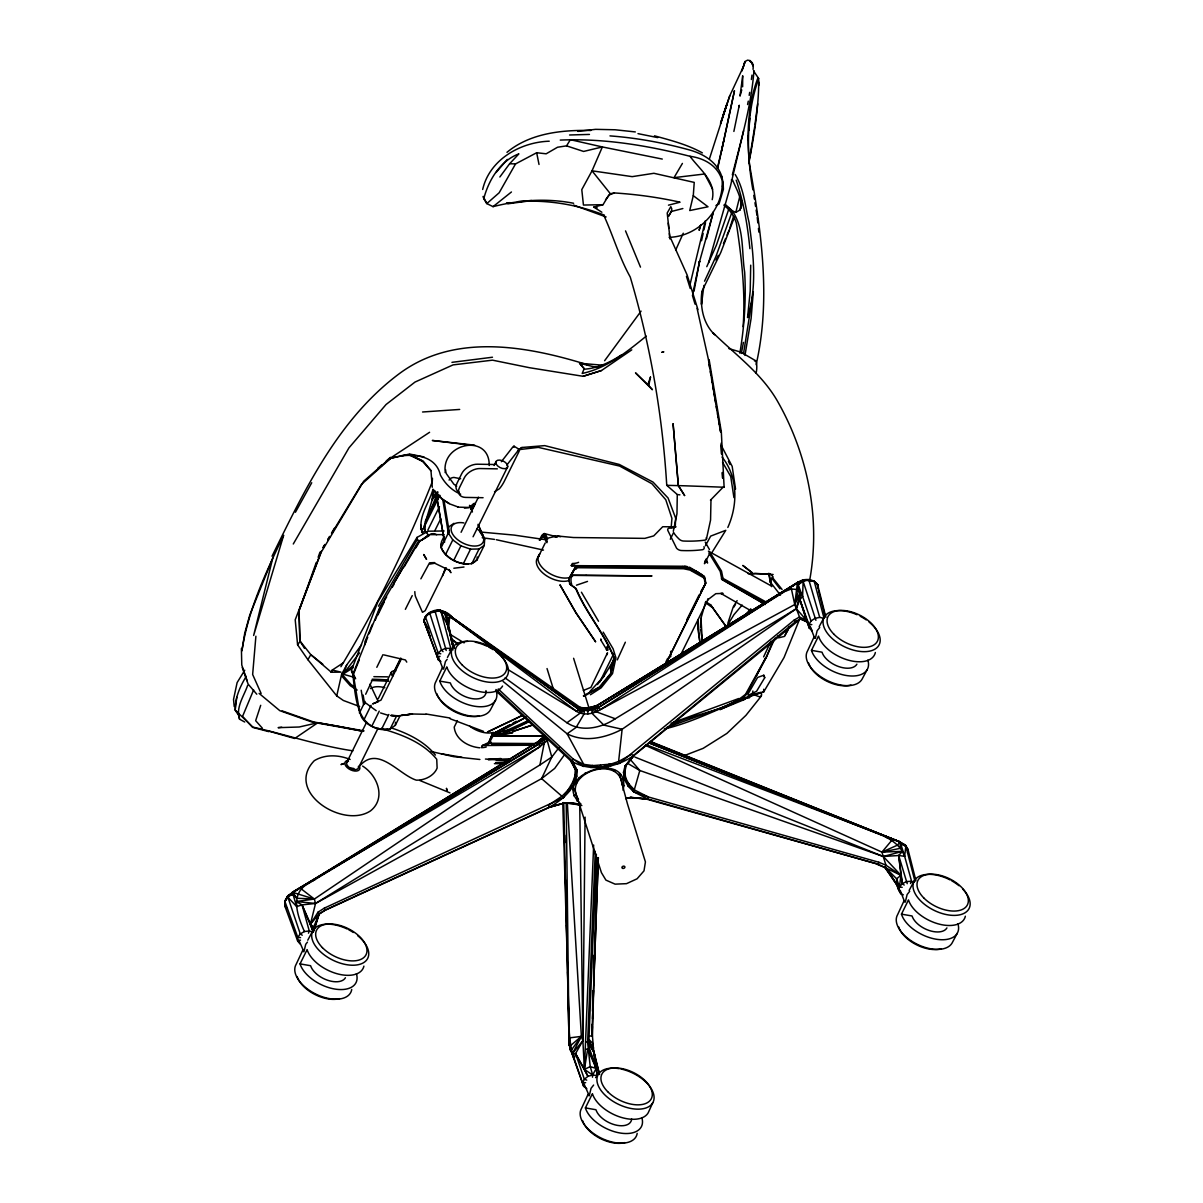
<?xml version="1.0" encoding="UTF-8"?>
<svg xmlns="http://www.w3.org/2000/svg" width="1203" height="1203" viewBox="0 0 1203 1203"><rect width="100%" height="100%" fill="white"/><g stroke="black" fill="none" stroke-linecap="round" stroke-linejoin="round"><path stroke-width="1.5" d="M595.605 1077.617L597.229 1075.557L596.207 1068.444L588.869 1048.881L588.869 1041.633L596.357 854.16M665.244 664.973L705.274 583.981L704.146 576.117L689.545 568.192L682.672 566.538M742.627 86.796L742.702 75.789L740.01 96.09L741.755 89.894M585.079 817.123L582.884 1040.655L584.402 1069.422L587.966 1076.324L592.688 1074.986L597.229 1075.557L593.726 1052.099L588.478 1043.287L594.011 1051.873L599.53 1074.474L593.726 1052.099L592.462 1035.994L596.974 857.544M758.762 82.06C758.431 109.293 754.01 136.33 748.867 163.022M758.777 85.488L758.657 78.496L753.514 70.842M750.702 265.171L750.206 291.096L747.559 317.562C757.349 286.66 753.409 253.863 749.048 222.375C745.138 206.375 744.025 188.751 735.168 174.48M583.365 695.845L599.395 686.988L610.898 673.169L613.891 657.665C604.071 633.244 585.861 612.823 575.635 588.357L569.696 584.056L568.854 578.778L575.229 567.44L577.666 566.042L576.102 569.169M710.973 500.253L710.567 520.042L706.462 538.854M763.71 689.244L763.649 691.996L752.807 694.462L744.567 698.251M286.69 908.28L284.81 905.949L284.75 901.513L287.863 895.949L292.84 892.19L538.523 741.484L543.154 737.379L538.147 741.589L287.893 895.679L284.916 901.483L284.81 905.949L297.682 941.062L300.013 943.949M313.772 930.911L318.735 914.28L325.231 910.024L549.455 807.093C562.944 799.604 577.771 787.168 577.094 770.221L572.282 760.882L495.967 689.499M592.312 1024.264L591.906 1035.512L592.147 1024.339M592.493 1011.272L593.064 990.731M593.665 968.325L594.026 955.257M697.981 619.59L697.71 628.703L700.417 643.199M700.702 627.38L700.973 618.282L705.8 601.5M669.124 237.337C699.695 236.48 726.627 206.796 721.65 176.179C716.943 161.683 703.123 153.743 689.229 149.879C663.319 142.766 636.778 137.894 609.966 135.894M425.291 523.365L425.02 531.094L422.253 532.673C416.885 518.418 429.185 503.065 432.99 489.35L442.418 499.2L449.32 503.516M591.906 1035.512L598.327 857.604L593.711 984.911M592.508 1018.64L593.515 990.535M625.876 798.627L630.958 797.409L647.725 798.972L878.28 864.28L900.972 875.348L902.385 883.558L904.175 885.062M440.884 661.515L438.539 660.161L423.847 620.733C427.095 606.823 446.659 607.68 453.351 618.868L578.808 709.364L587.741 710.778L597.966 707.785L784.882 591.44L791.424 588.959L796.04 589.41L800.356 592.387L799.875 599.65L806.401 620.131L812.145 630.838L809.378 628.207L808.972 624.598L811.002 621.004L802.596 596.432L803.138 581.395L802.461 580.478L797.409 582.854L597.004 705.635L587.109 708.387L578.057 707.048M800.386 618.989L634.086 755.424L624.989 766.266L623.485 772.341L624.432 779.469L634.673 790.085L648.252 796.942L647.725 798.972L633.71 791.83L628.282 786.416L624.432 779.469L624.989 766.266L633.019 755.86L795.514 621.71L800.266 618.898L806.401 620.131L809.378 628.207L799.875 599.65L802.596 596.432L797.409 582.854C803.002 578.026 813.168 578.237 817.574 584.568L825.905 617.334M592.477 1077.211L592.688 1074.986L584.402 1069.422L593.65 845.047M595.259 851.258L587.62 1042.46L590.222 1066.61L592.688 1074.986L596.207 1068.444L593.726 1052.099L595.109 1057.226L592.643 1047.106M712.206 199.668C716.492 181.563 699.349 169.172 690.011 156.3C647.68 145.503 604.071 138.21 560.267 140.089M576.568 706.567L550.779 688.086L576.568 706.567L582.402 708.281L584.252 710.717L584.117 713.89L576.102 727.424L567.109 733.785L503.095 681.439M675.244 527.064L675.65 518.162L668.086 498.027L653.018 482.072L619.274 464.448L544.718 445.621L521.937 447.486L518.583 449.681L538.312 447.381L619.65 466.072L651.921 483.726L665.785 499.756L671.936 518.403L671.154 527.636M743.093 326.69C745.665 292.088 741.514 257.427 736.371 223.247C734.311 216.209 730.101 209.908 724.176 205.533M591.996 1035.693L592.432 1026.535M753.078 69.398L753.273 65.564L750.326 60.631L747.544 60.15L745.048 61.533L741.83 70.992L743.349 66.782L729.725 95.864L709.439 158.796M447.516 624.913L447.832 618.207L449.591 617.229L453.351 618.868L576.884 711.529C584.207 715.905 593.62 713.815 600.508 709.575L794.747 604.553L800.356 592.387L802.596 596.432M432.448 478.328L432.253 481.862C406.945 545.816 376.539 607.861 340.915 666.718M749.86 118.24L748.837 130.556M750.055 114.796L750.341 109.638M313.397 930.716L313.622 927.002L319.336 913.739L318.013 912.175L324.359 908.115L563.545 797.634L572.583 782.446L577.094 770.221L570.583 760.672L495.621 690.567M318.735 914.28L325.111 910.31L549.335 807.378L548.583 805.198L562.162 796.085L574.372 783.604L575.29 769.544L572.553 762.642M753.965 70.646C751.243 106.075 740.943 140.766 732.341 174.856M353.577 676.266L359.862 713.695L359.637 709.935M352.975 672.703L352.539 671.981C355.757 696.928 355.817 732.762 390.163 728.943L395.336 725.319L395.546 722.281M478.042 524.328L484.674 539.275L484.253 545.365L477.02 559.996L471.847 563.621C459.651 565.29 446.524 558.854 441.11 547.651L441.531 541.561L443.937 536.688M441.11 547.651L448.343 533.019L448.554 529.967M477.02 559.996L477.23 556.959M693.274 195.668L708.011 206.781L689.725 210.555L693.274 195.668L694.236 182.405L653.891 173.292L632.176 176.646L592.026 170.826L581.786 189.638L583.44 205.051L603.034 204.705L608.838 195.021L614.417 192.946A385.471 282.374 -17.2 0 1 680.056 202.194L668.462 205.172M425.02 531.094L423.952 528.553L424.448 525.47L432.253 499.546L432.99 489.35M491.17 742.567L488.568 743.063L492.809 732.883L507.17 731.033M255.893 636.237L252.645 674.507L261.126 693.454M448.554 629.665L449.591 617.229M355.637 678.778L351.502 670.056L377.817 601.921L417.035 537.425L428.163 531.2L444.118 530.974M354.599 677.65L354.524 678.477L351.426 670.883M417.035 537.425L417.261 539.545C422.403 544.643 428.749 529.621 436.629 534.734M244.705 722.026L239.562 719.168C235.382 707.725 244.089 695.905 247.623 685.409M694.011 291.231L699.59 261.246L699.244 262.69L713.394 211.848M764.717 677.71L763.815 675.229L757.589 677.439L747.98 694.056L748.251 695.364L756.597 691.244L764.717 677.71L763.815 675.229M910.491 883.513L911.588 881.318L904.641 856.295L905.829 846.145L900.115 841.95L650.507 741.484M246.269 676.297C239.968 686.642 235.036 697.68 235.202 710.146L238.179 714.672M313.487 930.821L313.923 927.302M627.71 763.394L639.816 770.491L883.303 856.491L898.701 855.513L904.641 856.295L900.115 841.95L649.199 742.988L883.197 835.829C890.761 839.288 897.949 844.175 902.415 851.363L898.701 855.513L900.972 875.348L898.912 890.611L900.776 893.724L903.348 894.852M754.928 124.917L757.695 103.819M628.282 786.416L628.658 783.739L625.74 778.055L624.748 772.281L626.237 765.319L634.086 755.424C615.801 767.995 590.162 772.657 570.583 760.672L575.29 769.544L577.094 770.221M722.492 186.63L723.093 182.3L721.65 176.179M751.379 79.503L751.995 75.097M747.68 139.638L748.206 135.999M754.702 126.676L750.176 155.037M442.554 575.786L445.456 567.981M703.935 285.412L701.484 304.374L701.77 292.494C700.236 307.757 703.304 323.787 714.747 334.765L713.003 332.72C735.138 354.494 761.153 373.08 777.063 400.449C807.98 454.208 820.867 519.049 809.664 580.342M749.198 95.383L749.664 92.39M752.898 690.988L752.627 692.733L754.07 694.763L759.454 696.808L761.349 696.026L761.619 694.281L760.176 692.236M445.11 472.538L445.576 469.636M589.094 1047.362L596.207 1068.444L590.222 1066.61L584.402 1069.422L587.665 1049.166L588.869 1048.881M725.123 204.254L732.161 210.736L735.8 212.405L740.116 209.893C743.349 200.149 736.206 188.901 732.537 179.969L731.259 180.044M236.75 697.319L235.202 710.146L252.871 727.108C286.103 734.582 318.87 745.815 352.9 750.822M437.486 492.207L432.253 499.546L434.373 490.568L442.493 499.501L449.275 503.741L458.268 507.064M492.328 735.65L492.809 732.883L488.568 743.063M300.494 940.144L297.682 941.062L297.773 937.378L300.254 933.904L304.449 931.543C297.622 916.25 289.111 893.288 308.75 883.348L539.29 743.755L544.703 738.732L547.245 740.627L551.801 757.048L541.591 778.612L315.532 903.453L302.028 904.867L296.675 906.596L287.923 897.258L287.863 895.949L293.021 894.4L296.69 898.25L314.344 899.062L539.741 746.822L547.245 740.627M740.116 209.893L741.725 200.841M429.576 612.568L441.501 649.996L443.035 651.665M690.011 284.66L705.304 220.841M741.063 208.059L741.71 204.585M895.979 881.739L898.912 890.611L896.536 884.325L884.791 867.453L885.919 865.198L881.934 852.115L645.349 745.349M741.349 353.441L743.424 342.404M807.86 622.372L800.266 618.898L794.747 604.553L798.446 590.643L797.409 582.854L597.004 705.635L586.628 708.191L581.034 708.026L444.599 612.041L439.215 609.936C432.9 611.079 424.448 613.861 424.163 621.515L438.539 660.161M800.356 592.387L796.326 608.703L806.401 620.131L799.378 617.064L794.206 620.071L619.365 763.424L583.335 766.401L583.726 764.371L567.109 733.785C584.432 742.777 605.695 737.935 622.131 729.244L796.326 608.703L799.875 599.65L808.972 624.598L811.814 624.598M544.628 735.153L542.102 741.289L544.102 743.815L539.921 764.958L315.532 903.453L296.118 901.513L302.028 904.867L313.442 930.475M739.86 353.156C744.371 326.479 746.221 299.216 744.657 272.164C741.454 251.818 744.537 228.344 732.161 210.736M705.093 560.598L704.477 563.711L709.469 553.997M756.131 364.674C771.318 298.179 761.003 230.059 749.424 163.984C746.747 135.488 747.544 105.247 757.77 78.27L758.657 78.496M777.86 635.951L778.702 637.816L784.627 636.357L789.243 626.447M744.973 355.441L751.108 318.464L753.334 291.637L743.514 353.667M699.59 261.246L692.642 294.329M733.875 131.443L739.289 105.247L738.943 106.872M673.304 531.275L676.973 513.726L677.274 494.508L666.748 485.335C662.417 414.824 650.312 344.75 630.237 277.006C619.455 257.743 613.425 236.525 604.357 216.585M573.62 203.262C546.733 198.044 519.485 199.893 493.05 206.645L486.794 203.593L483.771 198.675C488.629 180.149 500.177 160.826 518.884 153.879L509.636 163.728L499.846 176.991M747.574 104.526L748.296 101.127M587.951 713.89L587.741 710.778L592.192 707.469L597.966 707.785L797.409 582.854L794.747 604.553L791.424 588.959M891.724 840.401L881.934 852.115L900.28 848.326L901.182 844.1L905.273 844.882L908.115 849.935L915.919 880.701M748.702 161.984L749.815 156.766M721.454 151.413L734.462 90.721L721.469 151.292M701.529 240.705L703.138 233.502M703.935 229.893L705.544 222.675M607.064 654.748L607.5 652.808L590.944 687.364L583.35 690.462M717.905 167.352L721.078 153.127M717.334 168.525L723.65 141.142M743.589 130.826L730.371 186.405L708.582 262.795M304.449 931.543L309.261 930.957L313.382 932.28L310.419 924.205L315.532 903.453L314.344 899.062L301.652 889.212M727.89 623.079L733.244 606.898L737.108 600.613M735.8 212.405L739.77 196.585M359.622 706.522L343.381 700.492L336.735 695.89L341.652 674.221L346.72 664.943L361.562 644.748M628.658 783.739L633.71 791.83L648.252 796.942L878.791 862.25L878.28 864.28L647.094 799.288L630.958 797.409L625.635 798.356M706.477 238.69L713.033 213.187M580.974 804.04C547.44 774.943 632.131 747.349 623.064 790.296M700.657 225.096L699.123 230.314L700.717 225.051M577.019 801.108L578.478 799.318C561.124 772.867 620.162 753.785 622.192 785.078L624.432 785.619M728.913 208.781L716.371 245.217L706.778 266.675M619.365 763.424L618.613 761.484L622.131 729.244L603.876 725.123L591.921 713.244L592.192 707.469L598.207 704.778L798.612 581.801L784.702 591.41M313.833 930.866L319.336 913.739L310.419 924.205L313.622 927.002L314.449 930.265M732.101 211.758L715.845 256.72L704.552 281.201M729.74 228.224L733.559 216.345M260.705 705.304L255.653 720.687L262.359 728.191M729.725 95.864L723.244 114.826M734.537 216.916L720.747 252.585L701.68 291.803M727.83 527.455C737.905 504.854 738.086 477.14 722.161 457.14M316.299 562.448L299.021 610.688L299.788 640.778L310.81 654.673L331.351 672.236L340.945 672.131L332.284 670.056L331.351 672.236L332.284 670.056L343.487 662.703M318.148 557.275L319.998 552.117M308.464 933.182L309.261 930.957L302.028 904.867L313.382 932.28M799.484 619.47L784.055 657.5L763.649 691.996C730.206 701.845 699.003 720.973 664.357 729.003M321.366 551.124L299.021 610.688L300.058 641.425L297.592 644.823L307.908 659.695L336.735 695.89M482.674 189.472C489.471 159.683 520.282 142.134 549.245 141.202M364.539 645.169L366.359 640.402M425.561 616.507L423.847 620.733L430.012 636.748L428.689 631.124M614.372 657.725L610.357 668.251L611.244 673.454L600.056 687.169L583.981 696.281M346.72 664.943L343.05 674.176L341.652 674.221M353.08 673.68L367.742 637.229M369.141 633.755L379.622 607.71L418.599 541.049M353.577 673.981L359.171 660.086M375.246 620.162L380.133 608.011L386.629 596.899M377.832 615.049L384.343 601.756M424.448 525.47L437.907 491.997M666.432 727.604L720.747 708.086L742.792 698.417L746.266 694.522L766.146 657.665L772.07 643.004M597.004 705.635L597.966 707.785L596.297 711.815L591.365 710.131M253.638 689.92L242.555 716.386L252.57 727.334L268.78 731.65M602.673 365.201L579.575 363.261L584.222 368.629L582.207 373.456C606.959 368.208 627.064 351.682 646.267 336.133M723.454 243.607L725.604 238.48M727.033 235.051L729.198 229.923M325.111 910.31L324.359 908.115M364.855 641.951L372.359 624.432M600.237 768.792L600.613 767.935M426.193 615.38L423.847 620.733L428.027 628.312M675.8 249.863L683.259 233.217M617.304 659.891L625.349 642.207M766.146 657.665L774.973 638.267M652.748 1102.79L648.191 1112.82A31.067 17.368 26.2 0 1 619.365 1116.79A31.067 17.368 26.2 0 1 592.417 1093.677L585.395 1107.918A31.067 17.368 26.2 0 0 619.861 1132.97A31.067 17.368 26.2 0 0 641.816 1117.617M770.882 641.334L763.634 656.868M365.697 694.251L371.667 681.454M780.476 595.139L770.055 581.786L773.003 576.733L770.206 573.981L747.86 573.53M272.028 556.222C304.57 489.952 338.133 419.516 398.689 374.133C454.027 332.449 527.034 345.908 588.297 365.005M716.011 260.164L718.311 255.367M376.81 667.319L382.93 654.718M665.906 661.921L667.56 658.567M957.919 923.814A31.067 17.383 26.2 0 1 935.949 939.182A31.067 17.383 26.2 0 1 901.468 914.16L908.476 899.919A31.067 17.383 26.2 0 0 937.934 923.784A31.067 17.383 26.2 0 0 965.362 916.22M425.23 521.41L438.463 494.628M424.118 527.094L439.832 495.305L437.291 500.343L444.599 542.192M427.892 530.012L439.471 506.583M434.915 530.568L440.704 518.854M359.426 712.973L365.126 701.424M363.877 719.89L371.11 705.259M445.561 554.568L452.794 539.936L448.343 533.019L442.674 499.095M346.81 762.311L366.614 722.221M378.178 698.838L391.381 672.116M461.08 532.282L478.418 497.2M494.102 465.456L495.756 462.117M392.509 674.748L400.764 658.041M393.862 672.387L399.652 660.703M401.351 658.958L381.02 700.101L372.659 703.89L378.283 701.71L369.998 684.206M446.328 567.906L425.185 610.703L422.464 612.312L415.531 596.613A10.195 5.368 -88.4 0 1 414.824 591.62M371.998 725.8L379.231 711.168M453.681 560.478L460.914 545.846L452.794 539.936M378.088 728.176L359.005 766.792C377.441 744.01 398.404 774.506 416.328 780.161A18.135 13.293 -17.2 0 0 437.125 768.055L436.734 759.288C424.027 743.529 404.358 735.544 385.486 729.815A6.677 4.887 -17.2 0 1 381.622 728.296M473.065 536.779L507.741 466.614M381.622 729.108L388.855 714.477M463.305 563.786L470.538 549.154L479.08 548.974L484.253 545.365M390.163 728.943L396.599 715.935M471.847 563.621L479.08 548.974M395.336 725.319L400.163 715.559M496.192 690.838A31.067 17.368 26.3 0 1 474.238 706.176A31.067 17.368 26.3 0 1 439.772 681.109L446.809 666.868A31.067 17.368 26.3 0 0 473.756 689.981A31.067 17.368 26.3 0 0 502.568 686.041M457.426 720.612L454.223 727.108C455.426 739.544 468.433 746.837 479.802 747.8M537.997 557.56L545.215 542.959M555.5 537.034L555.906 536.222A20.376 11.398 26.3 0 1 560.598 536.703M575.229 567.44L568.854 578.778L569.109 581.124M599.756 681.996L613.861 653.455M670.297 539.245L673.605 532.523A27.443 15.338 26.3 0 0 678.687 538.658A4.226 2.361 26.3 0 0 683.53 541.034A126.796 70.872 26.3 0 0 704.717 540.162A4.226 2.361 26.3 0 0 706.266 537.696M610.898 673.169L614.342 658.267C604.944 633.62 586.222 613.244 576.147 588.583L569.696 584.056M666.432 662.838L705.86 583.004L704.627 576.899L690.011 568.974L683.139 567.29L576.583 566.568L578.703 565.786C572.974 569.169 569.26 578.011 571.711 584.508L571.184 585.124M681.244 653.665L708.372 598.733L707.454 600.041L715.8 593.68L723.078 593.395L720.853 593.425L751.77 611.244M867.859 660.116A31.067 17.353 26.3 0 1 845.92 675.439A31.067 17.353 26.3 0 1 811.469 650.357L818.506 636.116A31.067 17.353 26.3 0 0 847.95 660.041A31.067 17.353 26.3 0 0 875.348 652.522M356.404 973.708A31.067 17.338 26.4 0 1 334.479 988.986A31.067 17.338 26.4 0 1 300.043 963.874L307.111 949.633A31.067 17.338 26.4 0 0 336.539 973.588A31.067 17.338 26.4 0 0 363.907 966.114M686.657 620.041L699.123 594.914M700.778 591.56L705.86 583.004M766.702 602.297L722.988 578.402C719.86 577.29 722.341 581.154 722.988 578.402L721.514 571.094L710.176 552.538M405.366 609.335L412.238 595.62M572.282 760.882L573.199 759.063L498.253 688.958M682.853 208.54L671.259 211.517A45.579 33.383 -17.2 0 1 668.492 216.104M471.666 510.643L475.11 503.952M756.251 676.161L765.935 657.424L745.604 694.176C724.973 712.026 693.439 713.168 669.71 725.665M586.838 1088.73L583.681 1086.384L572.433 1053.648L581.38 1036.369L567.395 803.92M470.884 508.929L473.441 504.012M539.32 540.192L541.891 535.29L544.252 533.561L557.2 536.899M540.162 539.936L544.252 533.561L545.711 534.433L547.666 539.109M909.122 890.461L914.295 880.746M957.272 933.257L952.099 942.987A30.722 17.188 26.2 0 1 916.235 943.784A30.722 17.188 26.2 0 1 897.573 914.746L904.13 900.611L900.22 890.385M284.75 901.513L287.893 895.679C280.269 910.265 287.848 894.16 293.021 894.4L292.84 892.19L539.29 743.755L542.779 737.755L545.29 736.597M447.456 657.424L452.644 647.71M540.583 539.681L543.124 535.515L546.914 542.733M495.531 700.281L490.343 709.996A30.722 17.173 26.3 0 1 454.508 710.747A30.722 17.173 26.3 0 1 435.862 681.695L442.448 667.575L438.539 657.334M819.168 626.673L824.356 616.959M867.213 669.56L862.01 679.274A30.722 17.158 26.3 0 1 826.19 679.996A30.722 17.158 26.3 0 1 807.529 650.943L814.13 636.823L810.22 626.583M307.757 940.205L312.975 930.49M420.87 578.838L429.576 562.793L434.674 562.598M705.394 545.771L710.687 536.102L725.785 530.312L711.244 553.651M662.282 159.067L602.372 146.946L583.605 151.443L566.553 145.864L557.545 147.232L546.162 153.804L536.673 152.736L515.531 163.924L499.14 192.796L486.794 203.593L483.2 196.39L483.771 198.675M295.427 512.267L311.742 482.734M633.71 791.83L639.816 770.491L630.267 759.439M393.832 583.5L403.561 566.793M668.567 216.284L671.319 211.397L671.815 208.931L670.808 206.66L667.214 213.006L669.725 236.224M307.908 659.695L310.81 654.673L322.795 664.221M293.276 543.997L348.975 447.832L386.058 404.509L414.99 382.073L453.08 364.885L492.508 360.163L529.515 367.712L583.139 376.298L601.455 370.539L631.77 349.862M378.479 606.207L417.261 539.545M324.87 544.508L322.975 547.756L324.9 544.628M327.727 539.651L329.622 536.403M331.517 533.155L334.359 528.297M392.193 587.38L394.058 584.207M404.268 566.748L419.11 541.35M415.892 547.801L419.606 541.44L428.764 534.839M432.253 499.546L435.967 493.215M682.417 163.413L674.026 177.638L704.657 173.984L712.657 189.232M563.681 755.845L554.688 768.431L541.591 778.612L563.545 797.634M597.455 684.552L603.966 676.191L613.004 661.214M327.787 539.876L329.712 536.718M331.622 533.546L361.381 484.478L390.464 458.448C407.787 452.839 435.471 453.035 440.373 475.02C444.764 483.35 451.877 490.568 460.659 494.177M726.236 627.259L733.95 614.658L742.161 605.079M785.228 634.748L788.115 630.011M733.755 607.229L735.514 604.342M244.75 670.221L237.111 682.612L233.532 699.424L234.224 706.552M566.553 145.864L570.357 139.698L602.372 146.946L592.026 170.826L610.357 193.728L614.417 192.946M310.419 924.205L318.013 912.175M449.426 650.612L450.779 648.477L440.704 610.402L434.012 610.583M758.101 80.36C746.086 114.902 746.431 153.909 752.898 189.848M559.169 747.364L551.801 757.048L539.921 764.958M641.064 311.141L604.613 360.735M492.523 733.274L497.38 734.522L504.027 733.289L529.17 720.973M586.628 708.191L587.741 710.778L582.402 708.281L580.162 713.138L566.944 722.762L505.095 677.906M753.92 692.883L743.845 699.785L719.83 709.635L734.672 702.808M579.726 804.221L582.884 1040.655L575.575 1053.602L572.433 1053.648L571.545 1049.858L581.365 1036.339M493.711 733.424L497.155 733.755L493.711 733.424L495.711 733.785M359.532 652.928L343.05 674.176L353.502 677.124M751.8 694.447L749.153 697.951L747.845 697.89M501.35 461.711L512.658 447.2A6.466 0.917 -58.2 0 1 513.937 447.2M506.794 465.095L518.102 450.584A6.466 0.917 -58.2 0 1 518.628 452.313L504.388 481.125A6.466 0.917 -58.2 0 1 499.155 488.944L494.508 491.801M605.56 199.773L610.357 193.728M447.17 659.334L445.441 661.515L443.636 668.988L442.448 667.575L442.839 668.748M493.862 734.386L496.343 735.213L504.839 734.416L497.14 735.439L493.862 734.386L489.035 743.243L537.41 743.559M590.959 767.589L592.598 765.529L600.673 767.469L618.613 761.484L631.71 754.236L633.019 755.86M593.635 1085.061L591.049 1088.324L589.244 1095.798L584.147 1084.144M909.709 891.288L907.122 894.551L905.318 902.039L904.13 900.611L904.536 901.784M307.457 942.114L305.727 944.28L303.923 951.768L298.81 940.099M761.349 696.026L745.92 715.364L726.883 733.424L703.138 748.356L683.018 756.086M819.724 627.5L817.138 630.763L815.333 638.252L814.13 636.823L814.536 637.996M572.433 1053.648L582.884 1040.655L581.38 1036.369L569.605 1037.873L571.545 1049.858L569.741 1047.287L562.763 802.627M649.891 741.589L900.115 841.95L897.453 845.153L881.934 852.115L902.415 851.363L904.641 856.295M496.072 172.495L507.335 159.397M914.145 882.446L911.588 881.318L906.806 881.528L902.385 883.558L899.498 886.882L896.536 884.325L884.897 866.957L896.611 878.776L899.498 886.882L902.175 887.348M582.402 708.281L578.808 709.364L576.884 711.529L507.019 668.988M744.852 615.365L750.777 608.808M353.351 667.545L343.05 674.176L352.9 665.665M590.071 691.334L603.966 676.191M748.236 613.756L751.86 609.831M624.432 779.469L625.74 778.055M427.035 531.531L426.494 532.839L428.268 534.749M710.447 500.192L723.018 487.29L724.116 487.29L721.319 431.742L709.123 359.667M798.446 590.643L798.356 584.598L803.078 579.846L814.236 581.38L817.574 584.568L818.085 588.944L817.378 584.102L813.303 580.823M543.154 737.379L538.523 741.484L539.741 746.822L292.269 892.22L314.344 899.062L296.118 901.513M798.356 584.598L803.138 581.395L808.957 579.56M377.787 468.298L381.998 464.644M386.208 460.99L390.419 457.351L390.464 458.448L384.84 463.11M581.38 1036.369L570.688 1045.482L569.124 1044.866L563.741 802.566M377.802 468.929L382.028 465.441M607.47 769.048L608.432 768.251M493.05 206.645L511.44 191.984M470.298 506.478L474.268 503.32M634.973 757.108L883.303 856.491L900.972 875.348L896.611 878.776L896.536 884.325L890.115 873.423M475.35 503.29L469.967 507.486L457.862 507.14M573.876 795.875L575.666 794.491M624.989 766.266L626.237 765.319M517.651 450.704L521.937 447.486M506.959 152.33C530.117 133.142 561.831 129.834 590.853 130.48M448.764 526.929L453.937 523.305M797.409 582.854L600.508 709.575L597.966 707.785M811.002 621.004L814.942 618.357L819.724 617.395L824.085 618.342L814.236 581.38L808.942 580.207L802.461 580.478L809.213 579.981M588.869 1041.633L585.786 1041.888M429.591 432.283L389.577 458.644L363.682 481.23L321.201 552.252L295.216 619.786L297.592 644.823M590.402 694.748L601.139 687.83L612.538 673.56L615.936 657.876L613.109 648.808L603.169 632.131M566.944 722.762C581.545 732.462 601.575 727.965 615.274 718.762L796.326 608.703M621.68 354.795C610.447 362.058 598.056 368.223 584.538 369.186L579.575 363.261L596.282 367.366L599.62 366.87M584.252 710.717L580.162 713.138L578.643 707.153M668.282 657.981L670.793 656.552L670.673 651.334M421.576 540.027L428.9 535.906M502.222 730.522L525.004 717.755M311.878 881.333L315.141 879.528M509.756 724.792L494.959 732.732L526.312 717.183M513.034 723.033L516.328 721.274M742.612 700.176L754.852 693.845L760.07 693.169M647.725 798.972L630.943 797.634M573.184 789.86L574.959 788.988M529.5 721.469L504.403 733.785L496.343 735.213L502.343 735.168L512.809 732.612L509.365 732.928M715.92 205.533L718.973 204.074L723.409 189.277L723.093 182.3M576.974 566.553L683.74 566.508L571.245 565.605L572.327 563.485A20.376 11.398 26.3 0 0 578.598 562.327M522.598 715.319L487.456 732.025L522.613 715.304M490.734 741.589L482.343 745.514L481.335 747.634A20.376 11.398 26.3 0 0 486.238 746.988M448.343 533.019L449.381 532.538L444.012 500.418M503.621 731.845L528.989 720.296M613.756 771.138L615.319 770.476M796.581 621.274L795.514 621.71L794.206 620.071M497.35 733.304L500.283 732.161M565.32 802.852L549.335 807.378C559.215 804.145 570.057 800.19 580.177 805.048L565.32 802.852L549.455 807.093M447.666 624.763L447.321 619.695L444.975 613.831L440.704 610.402L429.456 613.199L425.471 617.004L438.223 653.124L437.14 656.853L440.027 656.372M343.968 763.484L340.99 764.582L343.802 763.574M671.079 723.289L738.747 698.522M489.215 465.516C489.741 434.599 445.095 441.847 445.005 468.884L446.328 473.636L453.802 484.132L456.689 486.177M576.448 585.199L587.515 581.41M512.568 731.604L533.29 724.777L512.373 731.544M583.139 376.298L601.455 370.539M600.914 640.252L607.109 650.297L606.327 649.71L607.425 650.116L607.35 647.199M754.492 360.93L755.514 360.659A7.729 1.985 -87 0 1 756.055 373.246M883.303 856.491L902.415 851.363M601.861 212.224L593.786 207.111L603.034 204.705M488.914 743.815L482.343 745.514L534.327 745.228M548.463 537.997L555.906 536.222M574.989 783.634L576.673 783.243M509.35 729.965L501.741 731.574M625.891 798.521L630.958 797.409M390.464 458.448L389.577 458.644L409.531 454.027L423.997 456.945M488.629 742.687L490.568 742.326M754.101 693.996L754.852 693.845M579.726 565.786L571.245 565.605L574.793 565.184M430.027 564.057L434.764 563.245L449.456 570.327L450.93 572.703L449.035 569.485M618.658 774.687L620.598 774.386M400.855 455.772L404.328 455.26M581.861 805.574L573.831 803.514L564.568 803.123M496.388 732.356L499.967 731.845M749.319 574.237L755.319 573.395L773.138 574.493M453.847 568.237L463.997 567.019M390.629 715.514L398.524 715.83L412.434 713.996L425.877 714.296M451.952 362.344L492.478 357.231M281.743 727.213L278.119 727.665L299.216 727.003L317.893 722.702L335.727 725.83M314.269 723.153L317.893 722.702L294.705 738.492L268.299 730.988M464.418 508.102L468.975 507.546M577.861 131.398L595.59 129.338L615.109 129.774L635.304 131.924M574.839 776.416L576.929 776.191M420.584 528.899L423.952 528.553M500.959 758.507L488.162 759.589L510.012 758.822M585.65 1082.67L582.763 1082.911L584.342 1079.226L587.966 1076.324L575.575 1053.602L574.057 1058.971L569.124 1044.866L567.575 971.844M422.554 411.997L459.681 409.441M885.498 837.093L900.115 841.95L900.28 848.326M506.523 202.886L510.132 202.675M526.012 200.841L531.591 200.6L507.922 203.788M623.485 772.341L624.748 772.281M569.575 134.992L589.455 134.42M518.042 201.608C547.515 199.593 576.974 204.48 604.447 215.157M667.079 485.335L684.327 485.786A135.593 1.203 1.8 0 1 721.635 487.155L724.116 487.29M589.079 1036.009L592.462 1035.994M495.621 762.552L506.523 762.552M430.448 534.628L444.133 534.628M494.403 763.649L503.546 763.679M545.215 736.221L492.674 735.89L544.809 736.206M491.576 744.176L534.297 744.462M676.041 526.824L662.718 526.734L653.74 535.891L644.823 538.373L573.47 537.53L557.455 536.012M373.862 676.672L387.667 676.838M539.29 743.755L544.102 743.815L544.703 738.732L542.779 737.755M494.824 464.523L477.426 464.208A12.947 8.195 -30.2 0 0 461.741 473.636L456.99 483.26A12.947 8.195 -30.2 0 0 459.335 492.268M497.335 468.854L479.952 468.538A12.947 8.195 -30.2 0 0 464.253 477.967L459.501 487.576A12.947 8.195 -30.2 0 0 465.681 497.41L483.08 497.711M579.139 777.815L580.463 777.845M371.471 680.447L388.659 681.259M585.891 1049.136L587.665 1049.166L596.207 1068.444M509.636 163.728L515.531 163.924M621.515 779.529L623.725 779.604M434.614 610.959L440.719 611.38L444.975 613.831L453.381 646.973M600.838 638.943L601.305 640.116M691.695 570.387L697.77 571.951M398.524 715.83L391.201 715.424L396.795 716.026M485.441 759.048L509.561 760.431M496.298 760.296L507.455 760.928M384.073 654.943L405.426 659.966L406.764 662.116M479.907 759.484L453.651 756.657L431.08 751.484M480.478 532.027L514.147 535.094L544.643 539.576M300.555 937.603L297.773 937.378L284.916 901.483M474.689 445.155L432.328 440.463L466.869 444.719M592.598 765.529L583.726 764.371L573.199 759.063L583.335 766.401M482.223 537.741L494.523 539.41M679.906 494.854L677.469 494.583M426.088 713.996L450.057 718.026M441.185 753.755L461.937 757.288M901.468 914.16L912.054 915.964A19.413 10.872 26.2 0 0 928.896 930.4A19.413 10.872 26.2 0 0 946.926 927.904M585.395 1107.918L595.966 1109.737A19.413 10.857 26.2 0 0 615.184 1124.895A19.413 10.857 26.2 0 0 631.65 1118.97M811.469 650.357L822.04 652.191A19.413 10.842 26.3 0 0 838.882 666.642A19.413 10.842 26.3 0 0 856.882 664.191M439.772 681.109L450.358 682.928A19.413 10.857 26.3 0 0 470.749 698.372A19.413 10.857 26.3 0 0 485.967 690.612M351.005 768.04L353.938 768.537M300.043 963.874L310.615 965.723A19.413 10.842 26.4 0 0 327.442 980.189A19.413 10.842 26.4 0 0 345.426 977.753M362.283 731.108L312.194 722.101L279.833 710.687L259.081 693.379M496.313 539.726L543.5 550.087M364.043 730.883L313.712 721.995L282.119 710.883M637.996 133.638L657.695 137.608M593.786 207.111L597.169 207.788M337.502 726.146L363.291 731.364M684.552 565.951L687.8 566.763M543.034 536.854L546.087 537.636M573.545 205.066L606.132 216.976M440.779 653.815L438.223 653.124L441.501 649.996L446.102 648.297L450.779 648.477L453.125 649.831M654.447 135.819C670.778 140.3 687.469 144.571 702.357 152.886M690.011 156.3C703.59 158.059 716.883 165.172 721.574 178.766M728.913 348.614L740.988 352.163L755.514 360.659M350.148 759.454C338.675 754.777 325.216 754.116 314.314 760.672C284.284 791.499 342.99 829.348 370.584 810.822C386.464 798.175 377.411 775.303 362.629 766.085M380.569 712.943L388.208 715.304M450.223 718.793L483.501 731.364M460.644 478.749L453.907 477.426A11.519 6.436 26.3 0 0 449.11 480.117M390.945 727.785C407.486 733.259 424.298 741.213 435.426 755.078M553.154 536.042L556.673 537.215M460.914 545.846L470.538 549.154M900.115 841.95L645.71 744.582M615.274 718.762L596.297 711.815L594.868 708.943L592.192 707.469M586.733 1080.129L584.342 1079.226L575.575 1053.602L584.402 1069.422M800.266 618.898L807.018 621.485M877.634 864.596L884.791 867.453M878.791 862.25L885.919 865.198L900.972 875.348M419.787 780.476L449.967 792.852M694.342 570.523L697.56 571.951M901.182 844.1L905.829 846.145L908.115 849.935L907.633 852.942L908.085 849.95L905.273 844.882L899.649 841.98M543.124 534.358L544.613 535.019L547.305 541.561M495.395 734.266L497.14 735.439M409.396 455.125L422.268 461.125L430.975 470.629L432.283 487.26M422.268 461.125L409.546 454.478L423.185 461.08L430.975 470.629M585.199 772.973L586.072 773.424M722.582 579.214L766.311 603.304M708.417 551.139L771.694 586.147M704.627 578.312L690.011 570.087L683.53 568.733L575.214 567.696M906.791 849.213L908.115 849.935L905.242 845.995M722.341 579.455L764.116 603.605M721.77 579.455L765.153 604.538M689.424 567.169L702.326 574.823M449.847 634.176L464.132 642.883M770.055 581.786L771.349 582.583M771.619 586.658L768.416 573.47M514.102 446.238L519.546 449.621M705.966 601.936L710.612 604.823L725.695 625.996M357.156 690.056L350.268 685.695L341.787 676.116M355.096 687.154L351.05 684.567L343.005 675.484M572.583 782.446L574.372 783.604M302.254 935.212L300.254 933.904L287.923 897.258M376.193 710.687L365.547 702.868M724.146 204.841L731.469 209.969M705.484 602.703L712.567 607.665L725.935 626.327M452.463 646.628L454.644 648.161M444.072 612.342L486.704 642.673M489.756 644.838L501.937 653.5M504.989 655.665L532.403 675.154M535.455 677.319L547.636 685.981M444.975 613.831L444.599 612.041L547.756 685.921M447.321 619.695L444.599 612.041L578.808 709.364M458.313 643.981L450.779 638.507L457.997 644.552M752.386 572.884L742.822 565.44L752.341 572.899M608.718 764.191L610.808 765.935M589.335 1039.828L592.974 1043.633M256.78 694.221L248.119 684.101L242.284 667.515M772.506 577.62L782.085 589.47M287.322 909.047L284.81 905.949L285.246 900.626M771.755 578.177L779.98 588.853M710.612 604.823L712.567 607.665M543.124 535.515L546.733 541.636M588.598 1040.535L593.455 1048.054L592.237 1044.685M480.238 532.358L484.674 539.275L478.343 525.26M292.84 892.19L296.69 898.25M299.788 640.778L304.524 648.372M708.898 552.929L720.251 571.485L721.635 578.282M437.291 500.343L444.298 540.418M581.44 592.222L598.508 621.259M722.522 462.238L730.732 476.478L733.935 497.636M705.214 542.072L709.484 549.591M705.8 559.741L707.575 563.049L706.176 558.869M589.019 1042.354L594.011 1051.873M444.599 612.041L447.832 618.207L448.148 629.47M721.574 446.027L732.176 466.343L735.544 489.065M728.401 461.381L730.026 464.538M815.92 620.297L803.138 581.395M424.163 621.515L427.982 629.725M440.719 611.38L449.26 628.658L454.313 648.432M571.545 1049.858L569.124 1044.866L566.222 803.89M592.222 1045.422L593.455 1048.054M670.688 238.329L687.124 274.946L697.951 309.652M469.937 506.072L472.147 511.049M469.501 505.335L472.448 511.982M427.396 628.177L425.456 623.771L425.862 625.545M625.53 230.886L640.492 267.126M570.372 1050.189L569.741 1047.287L583.681 1086.384M897.603 885.017L900.776 893.724M574.282 788.491L601.425 872.641L605.921 880.115L615.094 884.145L626.507 883.664L637.094 878.791L644.011 870.837L645.425 861.934L627.5 804.025L619.365 773.709M588.462 1095.557L588.056 1094.384L581.485 1108.504A30.722 17.173 26.2 0 0 603.019 1138.94A30.722 17.173 26.2 0 0 637.184 1133.391M247.156 680.808L241.773 665.018L241.397 648.522M303.111 951.513L302.72 950.34L296.088 964.46A30.722 17.143 26.4 0 0 317.607 994.926A30.722 17.143 26.4 0 0 351.727 989.467M736.191 180.119C743.695 202.269 747.619 225.442 749.89 248.66M686.462 276.404L690.251 288.525M692.417 295.442L695.063 304.148M573.605 658.282L588.959 707.89M547.034 668.552L553.606 689.815M293.021 894.4L296.675 906.596M435.035 611.139L446.193 650.492M808.942 580.207L819.724 617.395M447.666 625.109L447.215 621.59L452.238 644.176M568.778 788.687L569.47 791.288M569.741 1047.287L570.854 1051.497M905.829 846.145L914.957 881.258M818.536 590.718L824.957 615.665M697.063 308.299L708.236 358.674L720.402 431.245M769.033 573.38L771.183 583.861M420.719 525.004L422.253 532.673M536.673 152.736L539.019 164.465M907.212 883.664L898.701 855.513L902.385 883.558M449.26 628.658L452.268 644.913M238.405 712.657L239.562 719.168M709.093 364.283L709.665 367.938M710.356 371.607L710.913 375.276M711.605 378.945L712.176 382.599M712.853 386.283L713.424 389.922M714.116 393.607L715.68 402.779M716.311 406.449L716.883 410.088M717.559 413.772L718.131 417.411M718.823 421.11L719.394 424.734M720.071 428.448L720.642 432.072M363.141 695.108L364.629 704.041L363.607 704.522L361.201 690.236M447.215 621.59L447.907 625.771M753.785 195.367L754.371 199.051M754.958 202.721L755.559 206.405M756.146 210.074L757.033 215.593M700.642 629.214L702.296 640.567L700.973 618.282M607.726 650.387L607.274 646.477L607.425 650.116M704.341 577.891L704.732 581.425M757.228 217.427L757.83 222.931M758.446 228.435L758.852 232.104M668.282 223.021L668.778 228.39M669.379 233.547L669.876 238.916M600.523 765.319L600.673 767.469M568.944 1028.475L569.605 1037.873M698.146 619.635L699.349 640.071M721.198 444.945L721.589 454.148L721.168 443.14M817.574 584.568L817.679 588.162M564.658 835.168L564.824 842.656M565.621 880.1L566.011 898.821M566.568 925.032L567.214 955.002M479.335 715.815A27.609 15.428 26.3 0 1 436.915 693.77M495.952 651.665A30.722 17.173 26.3 0 1 500.328 681.214A30.722 17.173 26.3 0 1 456.629 665.229A30.722 17.173 26.3 0 1 467.681 641.319M475.29 642.191A30.722 17.173 26.3 0 1 486.944 646.191M488.493 646.958A30.722 17.173 26.3 0 1 493.05 649.62M851.002 685.078A27.609 15.428 26.3 0 1 808.596 663.018M869.032 622.011A30.722 17.158 26.3 0 1 866.431 651.59A30.722 17.158 26.3 0 1 823.484 625.485A30.722 17.158 26.3 0 1 857.032 614.718M860.19 616.237A30.722 17.158 26.3 0 1 866.22 619.891M941.092 948.806A27.609 15.459 26.2 0 1 898.641 926.821M962.641 889.002A30.722 17.188 26.2 0 1 952.49 915.363A30.722 17.188 26.2 0 1 913.002 886.701A30.722 17.188 26.2 0 1 950.159 879.949M951.678 880.761A30.722 17.188 26.2 0 1 959.002 885.709M620.898 1068.971A30.722 17.173 26.2 0 1 652.417 1103.331A30.722 17.173 26.2 0 1 604.071 1094.113A30.722 17.173 26.2 0 1 619.319 1068.67M624.974 1142.594A27.609 15.444 26.2 0 1 582.553 1120.594M339.532 998.64A27.609 15.413 26.4 0 1 297.156 976.535M357.622 935.603A30.722 17.143 26.4 0 1 354.554 965.182A30.722 17.143 26.4 0 1 311.938 938.25A30.722 17.143 26.4 0 1 347.231 929.032M348.78 929.814A30.722 17.143 26.4 0 1 353.336 932.475M387.727 729.183A17.564 9.819 26.3 0 1 360.75 715.168M476.914 528.734A17.564 9.819 26.3 0 1 478.012 545.696A17.564 9.819 26.3 0 1 452.794 534.418A17.564 9.819 26.3 0 1 463.877 522.914M568.117 580.778A20.376 11.383 26.3 0 1 543.124 573.245A20.376 11.383 26.3 0 1 539.335 556.087M476.238 560.027A19.353 10.827 26.3 0 1 471.23 563.53M468.223 564.027A19.353 10.827 26.3 0 1 447.862 556.688A19.353 10.827 26.3 0 1 441.892 542.192M372.238 679.214A307.577 171.773 26.3 0 1 388.524 679.981M370.509 688.567A19.353 10.827 26.3 0 1 384.87 687.74M358.434 766.311A6.466 3.624 26.3 0 1 350.735 768.431A6.466 3.624 26.3 0 1 348.479 761.153M392.689 676.312A6.466 3.624 26.3 0 1 395.817 670.883M359.712 766.943A8.09 4.526 26.3 0 1 354.93 771.063A8.09 4.526 26.3 0 1 345.682 765.815A8.09 4.526 26.3 0 1 348.043 760.341M673.981 527.771A154.33 86.27 26.3 0 0 669.424 528.147A4.226 2.361 26.3 0 0 667.981 530.794L676.537 548.132A4.226 2.361 26.3 0 0 681.364 550.523A126.586 70.766 26.3 0 0 702.582 549.696A5.353 2.992 26.3 0 0 703.95 546.688M493.456 732.386A20.376 11.398 26.3 0 1 469.651 726.131M572.553 576.297A20.376 11.398 26.3 0 1 547.245 571.951A20.376 11.398 26.3 0 1 539.997 553.575M662.011 352.238L663.635 351.893L662.011 352.238M244.72 633.274L241.908 650.898C248.104 609.966 265.878 572.297 283.652 535.32L253.638 635.47L272.75 558.162L249.788 614.989L244.72 633.274M650.492 377.08L648.733 385.561L652.417 389.742L635.515 372.885L648.733 385.561L648.101 383.892L650.492 377.08M744.401 63.308L743.604 66.255L745.048 61.533L744.401 63.308M727.093 103.548L720.552 123.262L727.093 103.548M412.434 713.996L401.501 715.424L412.403 714.086M586.087 575.365L572.011 575.305L652.011 575.936L586.087 575.365M752.326 62.797L749.74 61.142L752.221 62.751L752.807 65.819L752.326 62.797M595.56 641.71L575.876 612.688L560.072 585.034L575.876 612.688L595.56 641.71M426.494 559.26L423.772 554.568L426.494 559.26M684.597 495.531L678.342 485.591L673.094 423.802L678.342 485.591L684.597 495.531M446.93 790.476L446.493 788.446L446.93 790.476M722.627 478.087L722.386 472.553L722.627 478.087M462.072 664.838A27.609 15.428 26.3 0 0 505.501 672.327A27.609 15.428 26.3 0 0 475.456 641.65A27.609 15.428 26.3 0 0 462.072 664.838M833.784 634.101A27.609 15.428 26.3 0 0 877.198 641.605A27.609 15.428 26.3 0 0 847.153 610.929A27.609 15.428 26.3 0 0 833.784 634.101M923.724 897.874A27.609 15.459 26.2 0 0 967.167 905.303A27.609 15.459 26.2 0 0 937.107 874.656A27.609 15.459 26.2 0 0 923.724 897.874M607.665 1091.647A27.609 15.444 26.2 0 0 651.109 1099.106A27.609 15.444 26.2 0 0 621.049 1068.444A27.609 15.444 26.2 0 0 607.665 1091.647M322.404 947.633A27.609 15.413 26.4 0 0 365.787 955.197A27.609 15.413 26.4 0 0 335.757 924.475A27.609 15.413 26.4 0 0 322.404 947.633M622.868 868.416A1.519 1.113 -17.2 0 0 624.898 866.927A1.519 1.113 -17.2 0 0 622.507 866.521A1.519 1.113 -17.2 0 0 622.868 868.416M496.283 464.268A6.466 3.624 26.3 0 0 506.658 468.162A6.466 3.624 26.3 0 0 502.298 460.674A6.466 3.624 26.3 0 0 496.283 464.268"/></g></svg>
